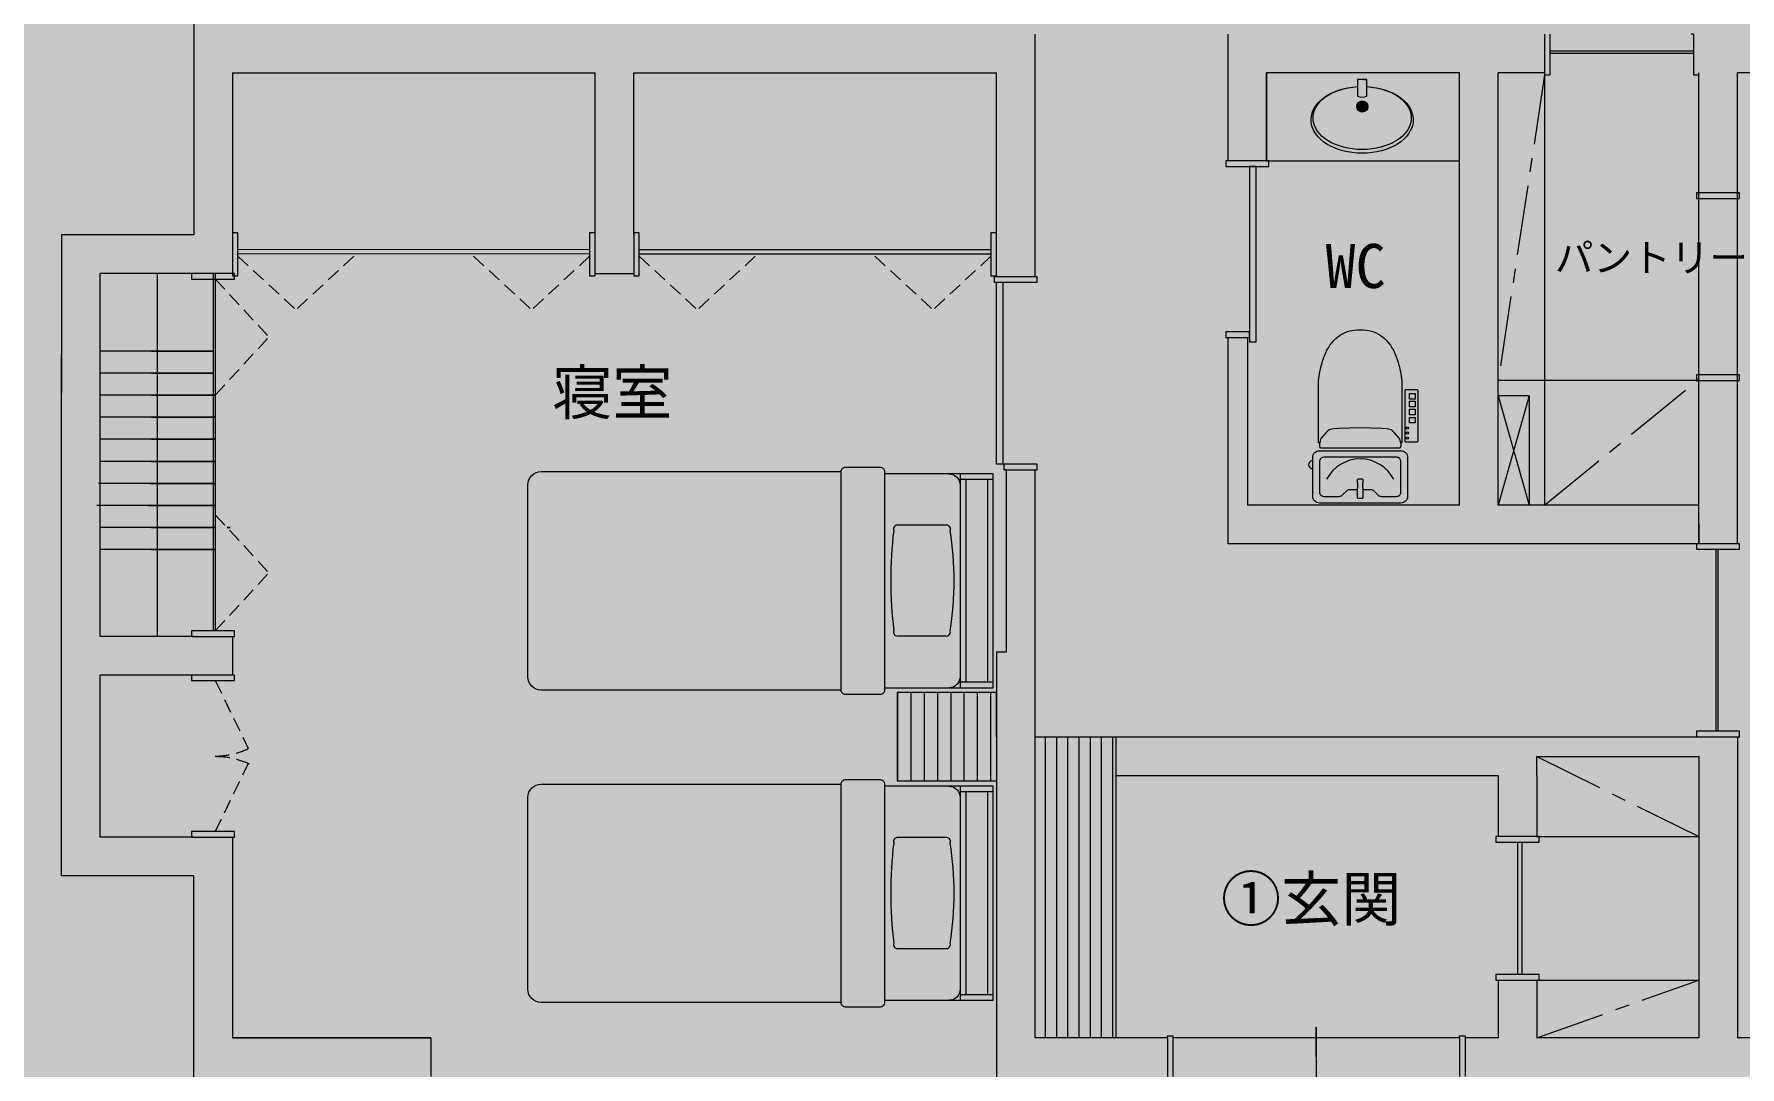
# Model space of a CAD drawing. Header units: millimetres. Extents: x -63086 to 144078, y -129912 to 13382.
# Drawn here: x 16292 to 24027, y -23728 to -19046 of the extents above; entities that cross this region are included whole.
import ezdxf

# ---------------------------------------------------------------- set-up
doc = ezdxf.new("R2010")
doc.units = ezdxf.units.MM
for name, pattern in [('CENTER', [50.8, 31.75, -6.35, 6.35, -6.35]), ('CENTERX2', [101.6, 63.5, -12.7, 12.7, -12.7]), ('HIDDEN', [9.525, 6.35, -3.175])]:
    doc.linetypes.add(name, pattern=pattern)
doc.layers.get('0').update_dxf_attribs({"lineweight": 0})
for name, color, linetype, lineweight in [('003壁', 7, 'Continuous', 9), ('004建具', 7, 'Continuous', 9), ('097家具', 7, 'Continuous', 0)]:
    doc.layers.add(name, color=color, linetype=linetype, lineweight=lineweight)
doc.layers.add('文字', color=7, linetype='Continuous')
doc.styles.add('小岩', font='MS Mincho.ttf', dxfattribs={"height": 150})

# ---------------------------------------------------------------- blocks, each defined once
blk = doc.blocks.new('*U33')
at = {"color": 0, "linetype": 'ByBlock', "lineweight": -2}
for points in [[(191.4, 215), (191.4, 220.3, 0.228779), (183.2, 229.4, 0.253275), (173.6, 234.8, 0.253275), (163.9, 229.4, 0.228779), (155.8, 220.3), (155.8, 215)], [(61.5, -11.9), (61.5, -47.2, -0.196533), (55.8, -61.2), (35.7, -81.6, 0.196533), (30, -95.6), (30, -165, 0.414214), (50, -185), (187.2, -185, 0.414214), (207.2, -165), (207.2, 165, 0.414214), (187.2, 185), (50, 185, 0.414214), (30, 165), (30, 95.6, 0.196533), (35.7, 81.6), (55.8, 61.2, -0.196533), (61.5, 47.2), (61.5, 11.9)], [(272.5, -183.6), (257.9, -183.6, -0.414214), (247.9, -173.6), (247.9, 173.6, -0.414214), (257.9, 183.6), (272.5, 183.6)], [(108.4, -152.2, 0.60107), (108.4, 152.2)]]:
    blk.add_lwpolyline(points, format="xyb", dxfattribs=at)
for points in [[(30, 215), (207.2, 215, -0.414214), (237.2, 185), (237.2, -185, -0.414214), (207.2, -215), (30, -215, -0.414214), (0, -185), (0, 185, -0.414214)], [(340.2, 0), (337.9, 97.3), (336.8, 120, 0.211916), (318.5, 156.2), (294.8, 175.6, 0.125119), (281.4, 181.9), (272.5, 183.6), (272.5, 189.5), (533, 189.5, -0.07041), (616.3, 177.7, -0.083469), (715.8, 137.3), (727.9, 127.6, -0.167569), (780.5, 45.1), (782.9, 28.8, -0.072319), (782.9, -28.8), (780.5, -45.1, -0.167569), (727.9, -127.6), (715.8, -137.3, -0.083469), (616.3, -177.7, -0.07041), (533, -189.5), (272.5, -189.5), (272.5, -183.6), (281.4, -181.9, 0.125119), (294.8, -175.6), (318.5, -156.2, 0.211916), (336.8, -120), (337.9, -97.3)], [(88.7, 11.2), (93.7, 12.4), (104.3, 12.4, -0.414214), (109.3, 7.4), (109.3, -7.4, -0.414214), (104.3, -12.4), (93.7, -12.4), (88.7, -11.2), (66.4, -11.2, -0.069336), (65.2, -11.9), (25.3, -11.9, -0.414214), (20.5, -7.1), (20.5, 7.1, -0.414214), (25.3, 11.9), (65.2, 11.9, -0.069336), (66.4, 11.2)]]:
    blk.add_lwpolyline(points, format="xyb", close=True, dxfattribs=at)
blk.add_lwpolyline([(509.3, -261.1), (281, -261.1, -0.414214), (276, -256.1), (276, -208.7, -0.414214), (281, -203.7), (509.3, -203.7, -0.414214), (514.3, -208.7), (514.3, -256.1, -0.414214)], format="xyb", close=True)
for points in [[(363.1, -224.4), (388.1, -224.4), (388.1, -249.8), (363.1, -249.8)], [(399.9, -224.4), (424.9, -224.4), (424.9, -249.8), (399.9, -249.8)], [(436.1, -224.4), (461.1, -224.4), (461.1, -249.8), (436.1, -249.8)], [(471.5, -224.4), (496.5, -224.4), (496.5, -249.8), (471.5, -249.8)]]:
    blk.add_lwpolyline(points, close=True, dxfattribs=at)
for centre in [(294, -214.2), (317, -214.2), (339.9, -214.2)]:
    blk.add_circle(centre, 5.07, dxfattribs=at)
blk = doc.blocks.new('洗面台（CAD素材.com）21')
at = {"color": 0, "linetype": 'ByBlock', "lineweight": -2}
blk.add_lwpolyline([(-25.7, -100), (-25.7, -188.9, 0.244755), (24.3, -188.9), (24.3, -100)], format="xyb", dxfattribs=at)
blk.add_circle((0, -245.5), 30, dxfattribs=at)
at = {"color": 0, "linetype": 'ByBlock', "lineweight": -2, "extrusion": (0, 0, -1)}
for centre, major_axis, ratio, start_param, end_param in [((-0.7, -317.2), (-275, 0), 0.654545, 1.661831, 7.762947), ((-0.7, -307.2), (265, 0), 0.641509, -1.476316, 4.617909)]:
    blk.add_ellipse(centre, major_axis=major_axis, ratio=ratio, start_param=start_param, end_param=end_param, dxfattribs=at)
blk = doc.blocks.new('ベッド（CAD素材.com）887ea087')
at = {"color": 0, "linetype": 'ByBlock', "lineweight": -2}
for points in [[(491.6, 485), (0, 485), (0, -485)], [(150, -485), (150, 485)], [(0, 460), (150, 460)], [(25, 460), (25, -460)], [(125, -460), (125, 460)], [(0, -460), (150, -460)], [(0, -485), (491.6, -485)]]:
    blk.add_lwpolyline(points, dxfattribs=at)
for points in [[(150, 435, -0.414214), (200, 485)], [(691.6, 495), (2050, 495, -0.414214), (2110, 435), (2110, -435, -0.414214), (2050, -495), (691.6, -495)], [(200, -485, -0.414214), (150, -435)]]:
    blk.add_lwpolyline(points, format="xyb", dxfattribs=at)
for points in [[(691.6, 493.9, 0.414214), (671.6, 513.9), (511.6, 513.9, 0.414214), (491.6, 493.9), (491.6, -493.9, 0.414214), (511.6, -513.9), (671.6, -513.9, 0.414214), (691.6, -493.9)], [(216.6, 249.9, 0.573776), (195.3, 226.7, 0.078373), (195.1, -228.3, 0.577872), (216.4, -252.5), (430.2, -252.5, 0.577872), (451.4, -228.3, 0.060591), (451.2, 226.7, 0.573776), (430, 249.9)]]:
    blk.add_lwpolyline(points, format="xyb", close=True, dxfattribs=at)

msp = doc.modelspace()

# ---------------------------------------------------------------- hatches: boundary and pattern name
at = {"ltscale": 10, "true_color": 0xfeeab9, "transparency": 33554480}
h = msp.add_hatch(color=254, dxfattribs=at)
h.dxf.hatch_style = 1
h.paths.add_polyline_path([(34635.0707, -10862.683), (11953.3987, -10862.683), (11953.3987, -26735.199), (34635.0707, -26735.199)])
at = {"layer": '003壁', "ltscale": 10, "true_color": 0xc7c8ca}
h = msp.add_hatch(color=9, dxfattribs=at)
h.dxf.hatch_style = 1
h.paths.add_polyline_path([(20831.4634, -19046.3749), (20511.4634, -19046.3749), (20326.4634, -19046.3749), (19011.4634, -19046.3749), (19011.4634, -18921.3749), (18826.4634, -18921.3749), (18814.2634, -18921.3749), (18814.2634, -19046.3749), (17191.4634, -19046.3749), (17191.4634, -15366.3749), (17016.4634, -15366.3749), (17016.4634, -19956.3749), (16416.4634, -19956.3749), (16416.4634, -20671.3749), (16416.4634, -22861.3749), (17016.4634, -22861.3749), (17016.4634, -25136.3749), (18066.4634, -25136.3749), (18066.4634, -24961.3749), (17191.4634, -24961.3749), (17191.4634, -23771.3749), (18091.4634, -23771.3749), (18091.4634, -23596.3749), (17191.4634, -23596.3749), (17191.4634, -22686.3749), (17006.4634, -22686.3749), (16591.4634, -22686.3749), (16591.4634, -21951.3749), (17016.4634, -21951.3749), (17191.4634, -21951.3749), (17191.4634, -21776.3749), (17006.4634, -21776.3749), (16591.4634, -21776.3749), (16591.4634, -20131.3749), (17016.4634, -20131.3749), (17191.4634, -20131.3749), (17191.4634, -19946.3749), (17191.4634, -19221.3749), (18836.4634, -19221.3749), (18836.4634, -19956.3749), (18836.4634, -20131.3749), (19011.4634, -20131.3749), (19011.4634, -19946.3749), (19011.4634, -19221.3749), (20656.4634, -19221.3749), (20656.4634, -19956.3749), (20656.4634, -20141.3749), (20656.4634, -20146.3749), (20831.4634, -20146.3749)])
h = msp.add_hatch(color=9, dxfattribs=at)
h.dxf.hatch_style = 1
h.paths.add_polyline_path([(23841.4634, -17453.8749), (21706.4634, -17453.8749), (21221.4634, -17453.8749), (21221.4634, -17628.8749), (21706.4634, -17628.8749), (21706.4634, -19046.3749), (21706.4634, -19621.3749), (21881.4634, -19621.3749), (21881.4634, -19221.3749), (22756.4634, -19221.3749), (22756.4634, -21181.3749), (21793.9634, -21181.3749), (21793.9634, -20421.3749), (21706.4634, -20421.3749), (21706.4634, -21356.3749), (21793.9634, -21356.3749), (23841.4634, -21356.3749), (23841.4634, -21268.8749), (23841.4634, -21181.3749), (22931.4634, -21181.3749), (22931.4634, -19221.3749), (23141.4634, -19221.3749), (23141.4634, -19046.3749), (21881.4634, -19046.3749), (21881.4634, -17628.8749), (23841.4634, -17628.8749)])
at = {"layer": '003壁', "ltscale": 10, "true_color": 0xd5d3c0, "transparency": 33554521}
h = msp.add_hatch(color=254, dxfattribs=at)
h.dxf.hatch_style = 1
h.paths.add_polyline_path([(20655.2475, -20043.8749), (17190.2475, -20043.8749), (17190.2475, -24961.3749), (20655.2475, -24961.3749)])
at = {"layer": '003壁', "ltscale": 10, "true_color": 0xc7c8ca}
h = msp.add_hatch(color=9, dxfattribs=at)
h.dxf.hatch_style = 1
h.paths.add_polyline_path([(24016.4634, -20615.7908), (24015.1412, -20615.7908), (23841.4634, -20615.7908), (23841.4634, -21356.3749), (24016.4634, -21356.3749)])
h = msp.add_hatch(color=9, dxfattribs=at)
h.dxf.hatch_style = 1
h.paths.add_polyline_path([(20831.4634, -21021.3749), (20701.4634, -21021.3749), (20701.4634, -21846.3749), (20656.4634, -21846.3749), (20656.4634, -23596.3749), (20656.4634, -24961.3749), (19766.4634, -24961.3749), (19766.4634, -25136.3749), (20831.4634, -25136.3749), (20831.4634, -23771.3749), (21431.4634, -23771.3749), (21431.4634, -23596.3749), (20831.4634, -23596.3749)])
h = msp.add_hatch(color=9, dxfattribs=at)
h.dxf.hatch_style = 1
h.paths.add_polyline_path([(24926.4634, -23596.3749), (24016.4634, -23596.3749), (24016.4634, -22231.3749), (24015.1412, -22231.3749), (23840.1412, -22231.3749), (23830.1412, -22231.3749), (22928.9798, -22231.3749), (22928.9798, -22406.3749), (22931.4634, -22406.3749), (22931.4634, -22683.8749), (23106.4634, -22683.8749), (23106.4634, -22406.3749), (23106.4634, -22321.3749), (23841.4634, -22321.3749), (23841.4634, -23596.3749), (23106.4634, -23596.3749), (23106.4634, -23333.8749), (22931.4634, -23333.8749), (22931.4634, -23596.3749), (22781.4634, -23596.3749), (22781.4634, -23771.3749), (24751.4634, -23771.3749), (24751.4634, -24138.8749), (24751.4634, -24226.3749), (24936.4634, -24226.3749), (24936.4634, -24051.3749), (24926.4634, -24051.3749)])
at = {"layer": '097家具', "ltscale": 10, "true_color": 0x868788, "transparency": 33554587}
h = msp.add_hatch(color=252, dxfattribs=at)
h.dxf.hatch_style = 1
h.paths.add_polyline_path([(22756.4634, -19221.3749), (21881.4634, -19221.3749), (21881.4634, -19621.3749), (21891.4634, -19621.3749), (22756.4634, -19621.3749)])
edge = h.paths.add_edge_path(flags=16)
edge.add_ellipse((22314.5285, -19434.9598), major_axis=(231.5045, 0), ratio=0.654545455, start_angle=95.21590857, end_angle=444.78409143, ccw=False)
edge.add_line((22293.4827, -19284.057), (22293.4827, -19252.5059))
edge.add_line((22293.4827, -19252.5059), (22335.5744, -19252.5059))
edge.add_line((22335.5744, -19252.5059), (22335.5744, -19284.057))
h.paths.add_polyline_path([(22289.8701, -19374.5974, -1), (22340.3802, -19374.5974, -1)], flags=0)
edge = h.paths.add_edge_path(flags=0)
edge.add_ellipse((22314.5285, -19426.5415), major_axis=(-223.0862, 0), ratio=0.641509434, start_angle=-84.58668773, end_angle=264.58668773)
edge.add_line((22335.5744, -19284.0678), (22335.5744, -19326.9055))
edge.add_arc((22314.5285, -19286.4873), 45.5693, 242.49388349, 297.50611651, ccw=False)
edge.add_line((22293.4827, -19326.9055), (22293.4827, -19284.0678))
edge = h.paths.add_edge_path(flags=0)
edge.add_ellipse((22314.5285, -19434.9598), major_axis=(231.5045, 0), ratio=0.654545455, start_angle=95.21590857, end_angle=444.78409143)
edge.add_line((22335.5744, -19284.057), (22335.5744, -19284.0678))
edge.add_ellipse((22314.5285, -19426.5415), major_axis=(-223.0862, 0), ratio=0.641509434, start_angle=-84.58668773, end_angle=264.58668773, ccw=False)
h.paths.add_polyline_path([(22335.5744, -19252.5059), (22293.4827, -19252.5059), (22293.4827, -19326.9055, 0.244755017), (22335.5744, -19326.9055)], flags=0)
h = msp.add_hatch(color=252, dxfattribs=at)
h.dxf.hatch_style = 1
edge = h.paths.add_edge_path(flags=17)
edge.add_ellipse((22314.5285, -19426.5415), major_axis=(-223.0862, 0), ratio=0.641509434, start_angle=-84.58668773, end_angle=264.58668773)
edge.add_line((22335.5744, -19284.0678), (22335.5744, -19326.9055))
edge.add_arc((22314.5285, -19286.4873), 45.5693, 242.49388349, 297.50611651, ccw=False)
edge.add_line((22293.4827, -19326.9055), (22293.4827, -19284.0678))
h.paths.add_polyline_path([(22289.8701, -19374.5974, -1), (22340.3802, -19374.5974, -1)], flags=16)
edge = h.paths.add_edge_path()
edge.add_ellipse((22314.5285, -19434.9598), major_axis=(231.5045, 0), ratio=0.654545455, start_angle=95.21590857, end_angle=444.78409143)
edge.add_line((22335.5744, -19284.057), (22335.5744, -19284.0678))
edge.add_ellipse((22314.5285, -19426.5415), major_axis=(-223.0862, 0), ratio=0.641509434, start_angle=-84.58668773, end_angle=264.58668773, ccw=False)
h.paths.add_polyline_path([(22335.5744, -19252.5059), (22293.4827, -19252.5059), (22293.4827, -19326.9055, 0.244755017), (22335.5744, -19326.9055)])
h.paths.add_polyline_path([(22289.8701, -19374.5974, 1), (22340.3802, -19374.5974, 1)], flags=0)
h = msp.add_hatch(color=252, dxfattribs=at)
h.dxf.hatch_style = 1
h.paths.add_polyline_path([(22289.8701, -19374.5974, 1), (22340.3802, -19374.5974, 1)])
h = msp.add_hatch(color=252, dxfattribs=at)
h.dxf.hatch_style = 1
h.paths.add_polyline_path([(22461.7791, -20853.2897, 0.211916042), (22425.5634, -20835.023), (22402.9104, -20833.9009), (22305.5904, -20831.594), (22208.2704, -20833.9009), (22185.6174, -20835.023, 0.211916042), (22149.4017, -20853.2897), (22129.9714, -20877.0252, 0.125118728), (22123.7143, -20890.4185), (22122.0253, -20899.2912), (22122.0253, -20913.844, 0.414213562), (22132.0253, -20923.844), (22479.1555, -20923.844, 0.414213562), (22489.1555, -20913.844), (22489.1555, -20899.2912), (22487.4665, -20890.4185, 0.125118728), (22481.2094, -20877.0252)])
h.paths.add_polyline_path([(22495.0903, -20638.7581, 0.070410132), (22483.3092, -20555.5122, 0.083469128), (22442.8646, -20456.022), (22433.1885, -20443.8318, 0.167569124), (22350.7396, -20391.2378), (22334.3674, -20388.8573, 0.072318709), (22276.8134, -20388.8573), (22260.4412, -20391.2378, 0.167569124), (22177.9923, -20443.8318), (22168.3163, -20456.022, 0.083469128), (22127.8717, -20555.5122, 0.070410132), (22116.0905, -20638.7581), (22116.0905, -20899.2912), (22122.0253, -20899.2912), (22123.7143, -20890.4185, -0.125118728), (22129.9714, -20877.0252), (22149.4017, -20853.2897, -0.211916042), (22185.6174, -20835.023), (22208.2704, -20833.9009), (22305.5904, -20831.594), (22402.9104, -20833.9009), (22425.5634, -20835.023, -0.211916042), (22461.7791, -20853.2897), (22481.2094, -20877.0252, -0.125118728), (22487.4665, -20890.4185), (22489.1555, -20899.2912), (22495.0903, -20899.2912)])
h.paths.add_polyline_path([(22566.7398, -20662.5202, 0.414213562), (22561.7398, -20657.5202), (22514.2666, -20657.5202, 0.414213562), (22509.2666, -20662.5202), (22509.2666, -20890.7349, 0.414213562), (22514.2666, -20895.7349), (22561.7398, -20895.7349, 0.414213562), (22566.7398, -20890.7349)])
h.paths.add_polyline_path([(22555.4096, -20783.7259), (22555.4096, -20808.7259), (22529.9874, -20808.7259), (22529.9874, -20783.7259)], flags=16)
h.paths.add_polyline_path([(22529.9874, -20771.8805), (22529.9874, -20746.8805), (22555.4096, -20746.8805), (22555.4096, -20771.8805)], flags=16)
h.paths.add_polyline_path([(22529.9874, -20735.6931), (22529.9874, -20710.6931), (22555.4096, -20710.6931), (22555.4096, -20735.6931)], flags=16)
h.paths.add_polyline_path([(22524.8735, -20831.8752, -1), (22514.7253, -20831.8752, -1)], flags=16)
h.paths.add_polyline_path([(22524.8735, -20854.819, -1), (22514.7253, -20854.819, -1)], flags=16)
h.paths.add_polyline_path([(22529.9874, -20700.3018), (22529.9874, -20675.3018), (22555.4096, -20675.3018), (22555.4096, -20700.3018)], flags=16)
h.paths.add_polyline_path([(22524.8735, -20877.7627, -1), (22514.7253, -20877.7627, -1)], flags=16)
h.paths.add_polyline_path([(22555.4096, -20675.3018), (22529.9874, -20675.3018), (22529.9874, -20700.3018), (22555.4096, -20700.3018)], flags=0)
h.paths.add_polyline_path([(22555.4096, -20710.6931), (22529.9874, -20710.6931), (22529.9874, -20735.6931), (22555.4096, -20735.6931)], flags=0)
h.paths.add_polyline_path([(22490.5904, -20934.5435), (22120.5904, -20934.5435, 0.414213562), (22090.5904, -20964.5435), (22090.5904, -21141.7762, 0.414213562), (22120.5904, -21171.7762), (22490.5904, -21171.7762, 0.414213562), (22520.5904, -21141.7762), (22520.5904, -20964.5435, 0.414213562)])
h.paths.add_polyline_path([(22490.5904, -20984.5435), (22490.5904, -21121.7762, -0.414213562), (22470.5904, -21141.7762), (22401.1916, -21141.7762, -0.19653343), (22387.1796, -21136.0472), (22366.7557, -21115.994, 0.19653343), (22352.7436, -21110.2651), (22317.5352, -21110.2651), (22317.5352, -21146.4751, -0.414213562), (22312.7299, -21151.2803), (22298.4509, -21151.2803, -0.414213562), (22293.6457, -21146.4751), (22293.6457, -21110.2651), (22258.4372, -21110.2651, 0.19653343), (22244.4251, -21115.994), (22224.0012, -21136.0472, -0.19653343), (22209.9892, -21141.7762), (22140.5904, -21141.7762, -0.414213562), (22120.5904, -21121.7762), (22120.5904, -20984.5435, -0.414213562), (22140.5904, -20964.5435), (22470.5904, -20964.5435, -0.414213562)], flags=16)
h.paths.add_polyline_path([(22490.5904, -20984.5435, 0.414213562), (22470.5904, -20964.5435), (22140.5904, -20964.5435, 0.414213562), (22120.5904, -20984.5435), (22120.5904, -21121.7762, 0.414213562), (22140.5904, -21141.7762), (22209.9892, -21141.7762, 0.19653343), (22224.0012, -21136.0472), (22244.4251, -21115.994, -0.19653343), (22258.4372, -21110.2651), (22293.6457, -21110.2651), (22293.6457, -21106.5732, -0.069335621), (22294.4044, -21105.4204), (22294.4044, -21083.1141), (22293.1615, -21078.1141), (22293.1615, -21067.4975, -0.414213562), (22298.1615, -21062.4975), (22313.0193, -21062.4975, -0.414213562), (22318.0193, -21067.4975), (22318.0193, -21078.1141), (22316.7764, -21083.1141), (22316.7764, -21105.4204, -0.069335621), (22317.5352, -21106.5732), (22317.5352, -21110.2651), (22352.7436, -21110.2651, -0.19653343), (22366.7557, -21115.994), (22387.1796, -21136.0472, 0.19653343), (22401.1916, -21141.7762), (22470.5904, -21141.7762, 0.414213562), (22490.5904, -21121.7762)], flags=0)
h.paths.add_polyline_path([(22316.7764, -21083.1141), (22318.0193, -21078.1141), (22318.0193, -21067.4975, 0.414213562), (22313.0193, -21062.4975), (22298.1615, -21062.4975, 0.414213562), (22293.1615, -21067.4975), (22293.1615, -21078.1141), (22294.4044, -21083.1141), (22294.4044, -21105.4204, 0.069335621), (22293.6457, -21106.5732), (22293.6457, -21146.4751, 0.414213562), (22298.4509, -21151.2803), (22312.7299, -21151.2803, 0.414213562), (22317.5352, -21146.4751), (22317.5352, -21106.5732, 0.069335621), (22316.7764, -21105.4204)], flags=0)
h.paths.add_polyline_path([(22090.5904, -20980.4227), (22085.3225, -20980.4227, 0.228778987), (22076.1794, -20988.5575, 0.253274729), (22070.7606, -20998.1927, 0.253274729), (22076.1794, -21007.8279, 0.228778987), (22085.3225, -21015.9626), (22090.5904, -21015.9626)])
h = msp.add_hatch(color=252, dxfattribs=at)
h.dxf.hatch_style = 1
h.paths.add_polyline_path([(22470.5904, -20964.5435), (22140.5904, -20964.5435, 0.414213562), (22120.5904, -20984.5435), (22120.5904, -21121.7762, 0.414213562), (22140.5904, -21141.7762), (22209.9892, -21141.7762, 0.19653343), (22224.0012, -21136.0472), (22244.4251, -21115.994, -0.19653343), (22258.4372, -21110.2651), (22293.6457, -21110.2651), (22293.6457, -21106.5732, -0.069335621), (22294.4044, -21105.4204), (22294.4044, -21083.1141), (22293.1615, -21078.1141), (22293.1615, -21067.4975, -0.414213562), (22298.1615, -21062.4975), (22313.0193, -21062.4975, -0.414213562), (22318.0193, -21067.4975), (22318.0193, -21078.1141), (22316.7764, -21083.1141), (22316.7764, -21105.4204, -0.069335621), (22317.5352, -21106.5732), (22317.5352, -21110.2651), (22352.7436, -21110.2651, -0.19653343), (22366.7557, -21115.994), (22387.1796, -21136.0472, 0.19653343), (22401.1916, -21141.7762), (22470.5904, -21141.7762, 0.414213562), (22490.5904, -21121.7762), (22490.5904, -20984.5435, 0.414213562)])
h.paths.add_polyline_path([(22316.7764, -21083.1141), (22318.0193, -21078.1141), (22318.0193, -21067.4975, 0.414213562), (22313.0193, -21062.4975), (22298.1615, -21062.4975, 0.414213562), (22293.1615, -21067.4975), (22293.1615, -21078.1141), (22294.4044, -21083.1141), (22294.4044, -21105.4204, 0.069335621), (22293.6457, -21106.5732), (22293.6457, -21146.4751, 0.414213562), (22298.4509, -21151.2803), (22312.7299, -21151.2803, 0.414213562), (22317.5352, -21146.4751), (22317.5352, -21106.5732, 0.069335621), (22316.7764, -21105.4204)])
h.paths.add_polyline_path([(22555.4096, -20675.3018), (22529.9874, -20675.3018), (22529.9874, -20700.3018), (22555.4096, -20700.3018)])
h.paths.add_polyline_path([(22555.4096, -20710.6931), (22529.9874, -20710.6931), (22529.9874, -20735.6931), (22555.4096, -20735.6931)])
h.paths.add_polyline_path([(22555.4096, -20746.8805), (22529.9874, -20746.8805), (22529.9874, -20771.8805), (22555.4096, -20771.8805)])
h.paths.add_polyline_path([(22555.4096, -20783.7259), (22529.9874, -20783.7259), (22529.9874, -20808.7259), (22555.4096, -20808.7259)])
h.paths.add_polyline_path([(22514.7253, -20877.7627, 1), (22524.8735, -20877.7627, 1)])
h.paths.add_polyline_path([(22524.8735, -20854.819, 1), (22514.7253, -20854.819, 1)])
h.paths.add_polyline_path([(22514.7253, -20831.8752, 1), (22524.8735, -20831.8752, 1)])
h = msp.add_hatch(color=252, dxfattribs=at)
h.dxf.hatch_style = 1
h.paths.add_polyline_path([(19950.1154, -21029.5732), (18591.7138, -21029.5732, 0.414213562), (18531.7138, -21089.5732), (18531.7138, -21959.5732, 0.414213562), (18591.7138, -22019.5732), (19950.1154, -22019.5732)])
h.paths.add_polyline_path([(19950.1154, -22445.9407), (18591.7138, -22445.9407, 0.414213562), (18531.7138, -22505.9407), (18531.7138, -23375.9407, 0.414213562), (18591.7138, -23435.9407), (19950.1154, -23435.9407)])
h.paths.add_polyline_path([(20150.1154, -21030.7086, 0.414213562), (20130.1154, -21010.7086), (19970.1154, -21010.7086, 0.414213562), (19950.1154, -21030.7086), (19950.1154, -22018.4377, 0.414213562), (19970.1154, -22038.4377), (20130.1154, -22038.4377, 0.414213562), (20150.1154, -22018.4377)])
h.paths.add_polyline_path([(20446.5886, -21296.2255, 0.577872265), (20425.3308, -21272.0542), (20211.5571, -21272.0542, 0.577872265), (20190.2994, -21296.2255, 0.060591136), (20190.4825, -21751.2474, 0.573775559), (20211.7403, -21774.4518), (20425.1476, -21774.4518, 0.573775559), (20446.4054, -21751.2474, 0.078372946)], flags=0)
h.paths.add_polyline_path([(20491.7138, -21089.5732, 0.414213562), (20441.7138, -21039.5732), (20150.1154, -21039.5732), (20150.1154, -22009.5732), (20441.7138, -22009.5732, 0.414213562), (20491.7138, -21959.5732)])
h.paths.add_polyline_path([(20425.3308, -21272.0542, -0.577872265), (20446.5886, -21296.2255, -0.078372946), (20446.4054, -21751.2474, -0.573775559), (20425.1476, -21774.4518), (20211.7403, -21774.4518, -0.573775559), (20190.4825, -21751.2474, -0.060591136), (20190.2994, -21296.2255, -0.577872265), (20211.5571, -21272.0542)], flags=16)
h.paths.add_polyline_path([(20616.7138, -21064.5732), (20516.7138, -21064.5732), (20516.7138, -21984.5732), (20616.7138, -21984.5732)])
h.paths.add_polyline_path([(20641.7138, -21039.5732), (20491.7138, -21039.5732), (20491.7138, -21064.5732), (20641.7138, -21064.5732)])
h.paths.add_polyline_path([(20491.7138, -21039.5732), (20441.7138, -21039.5732, -0.414213562), (20491.7138, -21089.5732)], flags=17)
h.paths.add_polyline_path([(20516.7138, -21064.5732), (20491.7138, -21064.5732), (20491.7138, -21984.5732), (20516.7138, -21984.5732)])
h.paths.add_polyline_path([(20641.7138, -21064.5732), (20616.7138, -21064.5732), (20616.7138, -21984.5732), (20641.7138, -21984.5732)])
h.paths.add_polyline_path([(20150.1154, -22447.0761, 0.414213562), (20130.1154, -22427.0761), (19970.1154, -22427.0761, 0.414213562), (19950.1154, -22447.0761), (19950.1154, -23434.8052, 0.414213562), (19970.1154, -23454.8052), (20130.1154, -23454.8052, 0.414213562), (20150.1154, -23434.8052)])
h.paths.add_polyline_path([(20491.7138, -22505.9407, 0.414213562), (20441.7138, -22455.9407), (20150.1154, -22455.9407), (20150.1154, -23425.9407), (20441.7138, -23425.9407, 0.414213562), (20491.7138, -23375.9407)])
h.paths.add_polyline_path([(20425.3308, -22688.4217, -0.577872265), (20446.5886, -22712.5931, -0.078372946), (20446.4054, -23167.615, -0.573775559), (20425.1476, -23190.8194), (20211.7403, -23190.8194, -0.573775559), (20190.4825, -23167.615, -0.060591136), (20190.2994, -22712.5931, -0.577872265), (20211.5571, -22688.4217)], flags=0)
h.paths.add_polyline_path([(20446.5886, -22712.5931, 0.577872265), (20425.3308, -22688.4217), (20211.5571, -22688.4217, 0.577872265), (20190.2994, -22712.5931, 0.060591136), (20190.4825, -23167.615, 0.573775559), (20211.7403, -23190.8194), (20425.1476, -23190.8194, 0.573775559), (20446.4054, -23167.615, 0.078372946)], flags=16)
h.paths.add_polyline_path([(20616.7138, -22480.9407), (20516.7138, -22480.9407), (20516.7138, -23400.9407), (20616.7138, -23400.9407)])
h.paths.add_polyline_path([(20491.7138, -22455.9407), (20441.7138, -22455.9407, -0.414213562), (20491.7138, -22505.9407)], flags=17)
h.paths.add_polyline_path([(20641.7138, -22455.9407), (20491.7138, -22455.9407), (20491.7138, -22480.9407), (20641.7138, -22480.9407)])
h.paths.add_polyline_path([(20641.7138, -22480.9407), (20616.7138, -22480.9407), (20616.7138, -23400.9407), (20641.7138, -23400.9407)])
h.paths.add_polyline_path([(20516.7138, -22480.9407), (20491.7138, -22480.9407), (20491.7138, -23400.9407), (20516.7138, -23400.9407)])
h.paths.add_polyline_path([(20641.7138, -23400.9407), (20491.7138, -23400.9407), (20491.7138, -23425.9407), (20641.7138, -23425.9407)])
h.paths.add_polyline_path([(20491.7138, -23375.9407, -0.414213562), (20441.7138, -23425.9407), (20491.7138, -23425.9407)], flags=17)
h = msp.add_hatch(color=252, dxfattribs=at)
h.dxf.hatch_style = 1
h.paths.add_polyline_path([(20446.5886, -21296.2255, 0.577872265), (20425.3308, -21272.0542), (20211.5571, -21272.0542, 0.577872265), (20190.2994, -21296.2255, 0.060591136), (20190.4825, -21751.2474, 0.573775559), (20211.7403, -21774.4518), (20425.1476, -21774.4518, 0.573775559), (20446.4054, -21751.2474, 0.078372946)])
h.paths.add_polyline_path([(20446.5886, -22712.5931, 0.577872265), (20425.3308, -22688.4217), (20211.5571, -22688.4217, 0.577872265), (20190.2994, -22712.5931, 0.060591136), (20190.4825, -23167.615, 0.573775559), (20211.7403, -23190.8194), (20425.1476, -23190.8194, 0.573775559), (20446.4054, -23167.615, 0.078372946)])
at = {"layer": '097家具', "ltscale": 10}
h = msp.add_hatch(dxfattribs=at)
h.set_pattern_fill('ANSI31', color=256, scale=19, angle=45)
h.set_pattern_definition([(90, (0, -22423.294), (-60.325, 0), [])])
h.paths.add_polyline_path([(20656.4634, -22031.3749), (20206.4634, -22031.3749), (20206.4634, -22431.3749), (20656.4634, -22431.3749)])
h = msp.add_hatch(dxfattribs=at)
h.set_pattern_fill('ANSI31', color=256, scale=16, angle=45)
h.paths.add_polyline_path([(21198.9634, -22231.3749), (20831.4634, -22231.3749), (20831.4634, -23596.3749), (21198.9634, -23596.3749)])

# ---------------------------------------------------------------- linework, layer by layer
at = {"layer": '003壁'}
for p, q in [((17016.4634, -15366.3749), (17016.4634, -19956.3749)), ((20831.4634, -20146.3749), (20831.4634, -19046.3749)), ((21706.4634, -19621.3749), (21706.4634, -19046.3749)), ((23816.4634, -19046.3749), (23806.4634, -19046.3749)), ((17191.4634, -19221.3749), (17191.4634, -19956.3749)), ((17191.4634, -19221.3749), (18836.4634, -19221.3749)), ((18836.4634, -19956.3749), (18836.4634, -19221.3749)), ((19011.4634, -19221.3749), (20656.4634, -19221.3749)), ((19011.4634, -19956.3749), (19011.4634, -19221.3749)), ((20656.4634, -19956.3749), (20656.4634, -19221.3749)), ((22756.4634, -19221.3749), (21881.4634, -19221.3749)), ((21881.4634, -19621.3749), (21881.4634, -19221.3749)), ((22756.4634, -21181.3749), (22756.4634, -19221.3749)), ((23036.4634, -19221.3749), (22931.4634, -19221.3749)), ((22931.4634, -21181.3749), (22931.4634, -19221.3749)), ((23841.4634, -21356.3749), (23841.4634, -19221.3749)), ((24016.4634, -21356.3749), (24016.4634, -19221.3749)), ((27481.4634, -19221.3749), (24016.4634, -19221.3749)), ((17016.4634, -19956.3749), (16416.4634, -19956.3749)), ((16416.4634, -19956.3749), (16416.4634, -20671.3749)), ((18811.4634, -20023.8749), (17216.4634, -20022.9466)), ((19036.4634, -20022.9321), (20631.4634, -20022.9321)), ((18811.4634, -20043.8749), (17216.4634, -20042.9466)), ((19036.4634, -20042.9321), (20631.4634, -20042.9321)), ((16591.4634, -21776.3749), (16591.4634, -20131.3749)), ((17016.4634, -20131.3749), (16591.4634, -20131.3749)), ((17103.9634, -20131.3749), (17103.9634, -21751.3749)), ((17113.9634, -20131.3749), (17113.9634, -21751.3749)), ((18836.4634, -20131.3749), (19011.4634, -20131.3749)), ((20656.4634, -20146.3749), (20656.4634, -20131.3749)), ((20656.4634, -20996.3749), (20656.4634, -20171.3749)), ((20686.4634, -20996.3749), (20686.4634, -20171.3749)), ((16416.4634, -22861.3749), (16416.4634, -20496.3749)), ((21706.4634, -21356.3749), (21706.4634, -20421.3749)), ((20831.4634, -23596.3749), (20831.4634, -21021.3749)), ((22756.4634, -21181.3749), (21793.9634, -21181.3749)), ((23841.4634, -21181.3749), (22931.4634, -21181.3749)), ((23841.4634, -21356.3749), (23841.4634, -21268.8749)), ((23841.4634, -21268.8749), (23841.4634, -21356.3749)), ((21793.9634, -21356.3749), (21706.4634, -21356.3749)), ((23841.4634, -21356.3749), (21793.9634, -21356.3749)), ((17016.4634, -21776.3749), (16591.4634, -21776.3749)), ((17191.4634, -21776.3749), (17191.4634, -21951.3749)), ((20656.4634, -21846.3749), (20656.4634, -23596.3749)), ((16591.4634, -22686.3749), (16591.4634, -21951.3749)), ((17016.4634, -21951.3749), (16591.4634, -21951.3749)), ((20831.4634, -22231.3749), (23841.4634, -22231.3749)), ((21198.9634, -23596.3749), (21198.9634, -22231.3749)), ((24016.4634, -22231.3749), (24016.4634, -23596.3749)), ((23106.4634, -22321.3749), (23841.4634, -22321.3749)), ((23106.4634, -22406.3749), (23106.4634, -22321.3749)), ((23841.4634, -22321.3749), (23841.4634, -23596.3749)), ((21198.9634, -22406.3749), (22931.4634, -22406.3749)), ((22931.4634, -22406.3749), (22931.4634, -22683.8749)), ((23106.4634, -22406.3749), (23106.4634, -22683.8749)), ((17016.4634, -22686.3749), (16591.4634, -22686.3749)), ((17016.4634, -22861.3749), (16416.4634, -22861.3749)), ((22931.4634, -23333.8749), (22931.4634, -23596.3749)), ((23106.4634, -23333.8749), (23106.4634, -23596.3749)), ((20656.4634, -23596.3749), (20656.4634, -24961.3749)), ((21431.4634, -23596.3749), (20831.4634, -23596.3749)), ((22756.4634, -23596.3749), (21456.4634, -23596.3749)), ((22931.4634, -23596.3749), (22781.4634, -23596.3749)), ((23841.4634, -23596.3749), (23106.4634, -23596.3749)), ((24926.4634, -23596.3749), (24016.4634, -23596.3749))]:
    msp.add_line(p, q, dxfattribs=at)
at = {"layer": '003壁', "ltscale": 10}
for p, q in [((17191.4634, -22686.3749), (17191.4634, -23596.3749)), ((23018.9634, -22708.8749), (23018.9634, -23308.8749)), ((23038.9634, -22708.8749), (23038.9634, -23308.8749)), ((23106.4634, -22683.8749), (23841.4634, -22683.8749)), ((17016.4634, -25136.3749), (17016.4634, -22861.3749)), ((23111.4634, -23333.8749), (23841.4634, -23333.8749)), ((17191.4634, -23596.3749), (18091.4634, -23596.3749)), ((18091.4634, -23596.3749), (17191.4634, -23596.3749)), ((18091.4634, -23596.3749), (18091.4634, -23771.3749))]:
    msp.add_line(p, q, dxfattribs=at)
at = {"layer": '004建具', "linetype": 'CENTERX2', "ltscale": 5}
for p, q in [((23141.4634, -19046.3749), (23141.4634, -19221.3749)), ((23166.4634, -19231.3749), (23166.4634, -19046.3749)), ((23816.4634, -19046.3749), (23816.4634, -19221.3749)), ((23141.4634, -19221.3749), (23141.4634, -19231.3749)), ((23141.4634, -19231.3749), (23166.4634, -19231.3749)), ((23816.4634, -19221.3749), (23816.4634, -19231.3749)), ((23816.4634, -19231.3749), (23841.4634, -19231.3749)), ((21696.4634, -19621.3749), (21696.4634, -19646.3749)), ((21696.4634, -19646.3749), (21706.4634, -19646.3749)), ((21891.4634, -19621.3749), (21706.4634, -19621.3749)), ((21706.4634, -19646.3749), (21881.4634, -19646.3749)), ((21881.4634, -19646.3749), (21891.4634, -19646.3749)), ((21891.4634, -19646.3749), (21891.4634, -19621.3749)), ((23840.1412, -19765.7908), (23830.1412, -19765.7908)), ((23830.1412, -19765.7908), (23830.1412, -19790.7908)), ((23830.1412, -19790.7908), (23840.1412, -19790.7908)), ((24025.1412, -19765.7908), (23840.1412, -19765.7908)), ((23840.1412, -19790.7908), (24015.1412, -19790.7908)), ((24015.1412, -19790.7908), (24025.1412, -19790.7908)), ((24025.1412, -19790.7908), (24025.1412, -19765.7908)), ((17216.4634, -19946.3749), (17191.4634, -19946.3749)), ((17191.4634, -19946.3749), (17191.4634, -20131.3749)), ((17216.4634, -19956.3749), (17216.4634, -19946.3749)), ((18836.4634, -19946.3749), (18811.4634, -19946.3749)), ((18811.4634, -19946.3749), (18811.4634, -20131.3749)), ((18836.4634, -19956.3749), (18836.4634, -19946.3749)), ((19036.4634, -19946.3749), (19011.4634, -19946.3749)), ((19011.4634, -19946.3749), (19011.4634, -20131.3749)), ((19036.4634, -19956.3749), (19036.4634, -19946.3749)), ((20656.4634, -19946.3749), (20631.4634, -19946.3749)), ((20631.4634, -19946.3749), (20631.4634, -20131.3749)), ((20656.4634, -19956.3749), (20656.4634, -19946.3749)), ((17216.4634, -20131.3749), (17216.4634, -19956.3749)), ((18836.4634, -20131.3749), (18836.4634, -19956.3749)), ((19036.4634, -20131.3749), (19036.4634, -19956.3749)), ((20656.4634, -20131.3749), (20656.4634, -19956.3749)), ((17006.4634, -20131.3749), (17006.4634, -20156.3749)), ((17006.4634, -20156.3749), (17016.4634, -20156.3749)), ((17201.4634, -20131.3749), (17016.4634, -20131.3749)), ((17016.4634, -20156.3749), (17191.4634, -20156.3749)), ((17191.4634, -20141.3749), (17216.4634, -20141.3749)), ((17191.4634, -20156.3749), (17201.4634, -20156.3749)), ((17201.4634, -20156.3749), (17201.4634, -20131.3749)), ((17216.4634, -20141.3749), (17216.4634, -20131.3749)), ((18811.4634, -20141.3749), (18836.4634, -20141.3749)), ((18836.4634, -20141.3749), (18836.4634, -20131.3749)), ((19011.4634, -20141.3749), (19036.4634, -20141.3749)), ((19036.4634, -20141.3749), (19036.4634, -20131.3749)), ((20631.4634, -20141.3749), (20656.4634, -20141.3749)), ((20646.4634, -20146.3749), (20646.4634, -20171.3749)), ((20646.4634, -20171.3749), (20656.4634, -20171.3749)), ((20656.4634, -20141.3749), (20656.4634, -20131.3749)), ((20841.4634, -20146.3749), (20656.4634, -20146.3749)), ((20656.4634, -20171.3749), (20831.4634, -20171.3749)), ((20831.4634, -20171.3749), (20841.4634, -20171.3749)), ((20841.4634, -20171.3749), (20841.4634, -20146.3749)), ((21696.4634, -20396.3749), (21696.4634, -20421.3749)), ((21803.9634, -20396.3749), (21706.4634, -20396.3749)), ((21696.4634, -20421.3749), (21706.4634, -20421.3749)), ((21706.4634, -20421.3749), (21803.9634, -20421.3749)), ((23840.1412, -20590.7908), (23830.1412, -20590.7908)), ((23830.1412, -20590.7908), (23830.1412, -20615.7908)), ((23830.1412, -20615.7908), (23840.1412, -20615.7908)), ((24025.1412, -20590.7908), (23840.1412, -20590.7908)), ((23840.1412, -20615.7908), (24015.1412, -20615.7908)), ((24015.1412, -20615.7908), (24025.1412, -20615.7908)), ((24025.1412, -20615.7908), (24025.1412, -20590.7908)), ((20686.4634, -20996.3749), (20656.4634, -20996.3749)), ((20841.4634, -20996.3749), (20691.4634, -20996.3749)), ((20691.4634, -21021.3749), (20831.4634, -21021.3749)), ((20831.4634, -21021.3749), (20841.4634, -21021.3749)), ((20841.4634, -21021.3749), (20841.4634, -20996.3749)), ((23840.1412, -21356.3749), (23830.1412, -21356.3749)), ((23830.1412, -21356.3749), (23830.1412, -21381.3749)), ((23830.1412, -21381.3749), (23840.1412, -21381.3749)), ((24025.1412, -21356.3749), (23840.1412, -21356.3749)), ((23840.1412, -21381.3749), (24015.1412, -21381.3749)), ((24015.1412, -21381.3749), (24025.1412, -21381.3749)), ((24025.1412, -21381.3749), (24025.1412, -21356.3749)), ((17006.4634, -21751.3749), (17006.4634, -21776.3749)), ((17006.4634, -21776.3749), (17016.4634, -21776.3749)), ((17201.4634, -21751.3749), (17016.4634, -21751.3749)), ((17016.4634, -21776.3749), (17191.4634, -21776.3749)), ((17191.4634, -21776.3749), (17201.4634, -21776.3749)), ((17201.4634, -21776.3749), (17201.4634, -21751.3749)), ((17006.4634, -21951.3749), (17006.4634, -21976.3749)), ((17201.4634, -21951.3749), (17016.4634, -21951.3749)), ((17201.4634, -21976.3749), (17201.4634, -21951.3749)), ((17006.4634, -21976.3749), (17016.4634, -21976.3749)), ((17016.4634, -21976.3749), (17191.4634, -21976.3749)), ((17191.4634, -21976.3749), (17201.4634, -21976.3749)), ((23840.1412, -22206.3749), (23830.1412, -22206.3749)), ((23830.1412, -22206.3749), (23830.1412, -22231.3749)), ((23830.1412, -22231.3749), (23840.1412, -22231.3749)), ((24025.1412, -22206.3749), (23840.1412, -22206.3749)), ((23840.1412, -22231.3749), (24015.1412, -22231.3749)), ((24015.1412, -22231.3749), (24025.1412, -22231.3749)), ((24025.1412, -22231.3749), (24025.1412, -22206.3749)), ((17006.4634, -22661.3749), (17006.4634, -22686.3749)), ((17201.4634, -22661.3749), (17016.4634, -22661.3749)), ((17201.4634, -22686.3749), (17201.4634, -22661.3749)), ((17006.4634, -22686.3749), (17016.4634, -22686.3749)), ((17016.4634, -22686.3749), (17191.4634, -22686.3749)), ((17191.4634, -22686.3749), (17201.4634, -22686.3749)), ((22921.4634, -22683.8749), (22921.4634, -22708.8749)), ((22921.4634, -22708.8749), (22931.4634, -22708.8749)), ((23116.4634, -22683.8749), (22931.4634, -22683.8749)), ((22931.4634, -22708.8749), (23106.4634, -22708.8749)), ((23106.4634, -22708.8749), (23116.4634, -22708.8749)), ((23116.4634, -22708.8749), (23116.4634, -22683.8749)), ((22921.4634, -23308.8749), (22921.4634, -23333.8749)), ((22921.4634, -23333.8749), (22931.4634, -23333.8749)), ((23116.4634, -23308.8749), (22931.4634, -23308.8749)), ((22931.4634, -23333.8749), (23106.4634, -23333.8749)), ((23106.4634, -23333.8749), (23116.4634, -23333.8749)), ((23116.4634, -23333.8749), (23116.4634, -23308.8749))]:
    msp.add_line(p, q, dxfattribs=at)
at = {"layer": '004建具'}
for p, q in [((23816.4634, -19123.8749), (23166.4634, -19123.8749)), ((23816.4634, -19133.8749), (23166.4634, -19133.8749)), ((23141.4634, -19221.3749), (22931.4634, -19221.3749)), ((21431.4634, -23596.3749), (21431.4634, -23586.3749)), ((21431.4634, -23586.3749), (21456.4634, -23586.3749)), ((21456.4634, -23586.3749), (21456.4634, -23596.3749)), ((22106.4634, -23683.8749), (22106.4634, -23547.3206)), ((22106.4634, -23547.3206), (22106.4634, -23824.8289)), ((22756.4634, -23596.3749), (22756.4634, -23586.3749)), ((22756.4634, -23586.3749), (22781.4634, -23586.3749)), ((22781.4634, -23586.3749), (22781.4634, -23596.3749)), ((21431.4634, -23596.3749), (21431.4634, -23771.3749)), ((21456.4634, -23596.3749), (21456.4634, -23771.3749)), ((22756.4634, -23596.3749), (22756.4634, -23771.3749)), ((22931.4634, -23596.3749), (22781.4634, -23596.3749)), ((22781.4634, -23596.3749), (22781.4634, -23771.3749))]:
    msp.add_line(p, q, dxfattribs=at)
at = {"layer": '004建具', "ltscale": 10}
for p, q in [((21881.4634, -19221.3749), (21881.4634, -19621.3749)), ((22335.5744, -19252.5059), (22293.4827, -19252.5059)), ((22322.3264, -19252.5059), (22335.5744, -19252.5059)), ((21891.4634, -19621.3749), (21696.4634, -19621.3749)), ((21696.4634, -19621.3749), (21696.4634, -19646.3749)), ((21696.4634, -19646.3749), (21891.4634, -19646.3749)), ((21793.9634, -19646.3749), (21803.9634, -19646.3749)), ((21803.9634, -19646.3749), (21803.9634, -20440.7098)), ((21833.9634, -19646.3749), (21803.9634, -19646.3749)), ((21833.9634, -20440.7098), (21833.9634, -19646.3749)), ((21881.4634, -19621.3749), (22756.4634, -19621.3749)), ((21891.4634, -19646.3749), (21891.4634, -19621.3749)), ((17191.4634, -19946.3749), (17191.4634, -20141.3749)), ((17216.4634, -19946.3749), (17191.4634, -19946.3749)), ((17216.4634, -20141.3749), (17216.4634, -19946.3749)), ((18811.4634, -19946.3749), (18811.4634, -20141.3749)), ((18836.4634, -19946.3749), (18811.4634, -19946.3749)), ((18836.4634, -20141.3749), (18836.4634, -19946.3749)), ((19011.4634, -19946.3749), (19011.4634, -20141.3749)), ((19036.4634, -19946.3749), (19011.4634, -19946.3749)), ((19036.4634, -20141.3749), (19036.4634, -19946.3749)), ((20631.4634, -19946.3749), (20631.4634, -20141.3749)), ((20656.4634, -19946.3749), (20631.4634, -19946.3749)), ((20656.4634, -20141.3749), (20656.4634, -19946.3749)), ((17201.4634, -20131.3749), (17006.4634, -20131.3749)), ((17006.4634, -20131.3749), (17006.4634, -20156.3749)), ((17006.4634, -20156.3749), (17201.4634, -20156.3749)), ((17191.4634, -20141.3749), (17216.4634, -20141.3749)), ((17201.4634, -20156.3749), (17201.4634, -20131.3749)), ((18811.4634, -20141.3749), (18836.4634, -20141.3749)), ((19011.4634, -20141.3749), (19036.4634, -20141.3749)), ((20631.4634, -20141.3749), (20656.4634, -20141.3749)), ((20841.4634, -20146.3749), (20646.4634, -20146.3749)), ((20646.4634, -20146.3749), (20646.4634, -20171.3749)), ((20646.4634, -20171.3749), (20841.4634, -20171.3749)), ((20841.4634, -20171.3749), (20841.4634, -20146.3749)), ((21803.9634, -20396.3749), (21696.4634, -20396.3749)), ((21696.4634, -20396.3749), (21696.4634, -20421.3749)), ((21803.9634, -20421.3749), (21803.9634, -20396.3749)), ((21696.4634, -20421.3749), (21803.9634, -20421.3749)), ((21793.9634, -20421.3749), (21803.9634, -20421.3749)), ((21793.9634, -20421.3749), (21793.9634, -21181.3749)), ((21803.9634, -20440.7098), (21833.9634, -20440.7098)), ((20686.4634, -20996.3749), (20656.4634, -20996.3749)), ((20841.4634, -20996.3749), (20691.4634, -20996.3749)), ((20691.4634, -21021.3749), (20691.4634, -20996.3749)), ((20691.4634, -21021.3749), (20841.4634, -21021.3749)), ((20701.4634, -21021.3749), (20691.4634, -21021.3749)), ((20701.4634, -21846.3749), (20701.4634, -21021.3749)), ((20841.4634, -21021.3749), (20841.4634, -20996.3749)), ((17201.4634, -21751.3749), (17006.4634, -21751.3749)), ((17006.4634, -21751.3749), (17006.4634, -21776.3749)), ((17006.4634, -21776.3749), (17201.4634, -21776.3749)), ((17201.4634, -21776.3749), (17201.4634, -21751.3749)), ((20656.4634, -21846.3749), (20701.4634, -21846.3749)), ((17201.4634, -21951.3749), (17006.4634, -21951.3749)), ((17006.4634, -21951.3749), (17006.4634, -21976.3749)), ((17201.4634, -21976.3749), (17201.4634, -21951.3749)), ((17006.4634, -21976.3749), (17201.4634, -21976.3749)), ((17201.4634, -22661.3749), (17006.4634, -22661.3749)), ((17006.4634, -22661.3749), (17006.4634, -22686.3749)), ((17201.4634, -22686.3749), (17201.4634, -22661.3749)), ((17006.4634, -22686.3749), (17201.4634, -22686.3749)), ((23116.4634, -22683.8749), (22921.4634, -22683.8749)), ((22921.4634, -22683.8749), (22921.4634, -22708.8749)), ((22921.4634, -22708.8749), (23116.4634, -22708.8749)), ((23116.4634, -22708.8749), (23116.4634, -22683.8749)), ((23116.4634, -23308.8749), (22921.4634, -23308.8749)), ((22921.4634, -23308.8749), (22921.4634, -23333.8749)), ((22921.4634, -23333.8749), (23116.4634, -23333.8749)), ((23116.4634, -23333.8749), (23116.4634, -23308.8749))]:
    msp.add_line(p, q, dxfattribs=at)
at = {"layer": '004建具', "linetype": 'CENTER', "ltscale": 10}
for p, q in [((23141.4634, -19231.3749), (22931.4634, -20615.7908)), ((23141.4634, -21181.3749), (23835.1412, -20615.7908)), ((23106.4634, -22321.3749), (23841.4634, -22683.8749)), ((23106.4634, -23596.3749), (23841.4634, -23333.8749))]:
    msp.add_line(p, q, dxfattribs=at)
at = {"layer": '004建具', "linetype": 'HIDDEN', "ltscale": 10}
for p, q in [((17216.4634, -20052.9321), (17479.5656, -20296.1452)), ((17742.6678, -20052.9321), (17479.5656, -20296.1452)), ((18285.259, -20052.9321), (18548.3612, -20296.1452)), ((18811.4634, -20052.9321), (18548.3612, -20296.1452)), ((19036.4634, -20052.9321), (19299.5656, -20296.1452)), ((19562.6678, -20052.9321), (19299.5656, -20296.1452)), ((20105.259, -20052.9321), (20368.3612, -20296.1452)), ((20631.4634, -20052.9321), (20368.3612, -20296.1452)), ((17113.9634, -20156.3749), (17357.1765, -20419.4771)), ((17113.9634, -20682.5793), (17357.1765, -20419.4771)), ((17113.9634, -21225.1705), (17357.1765, -21488.2727)), ((17113.9634, -21751.3749), (17357.1765, -21488.2727)), ((17113.9634, -21976.3749), (17263.8319, -22284.3452)), ((17113.9634, -22661.3749), (17263.8319, -22353.4046))]:
    msp.add_line(p, q, dxfattribs=at)
for centre, start, end in [((17113.9634, -21976.3749), 270, 295.9490794), ((17119.9018, -22664.1945), 64.0509206, 90)]:
    msp.add_arc(centre, 342.5, start, end, dxfattribs=at)
at = {"layer": '097家具', "ltscale": 10}
for p, q in [((23141.4634, -19226.3749), (23141.4634, -21181.3749)), ((16849.9384, -20131.3749), (16849.9384, -21776.3749)), ((17103.9634, -20482.9403), (16591.4634, -20482.9403)), ((16825.3605, -20482.9403), (17103.9634, -20482.9403)), ((17103.9634, -20582.9403), (16591.4634, -20582.9403)), ((16825.3605, -20582.9403), (17103.9634, -20582.9403)), ((23141.4634, -20615.7908), (22931.4634, -20615.7908)), ((23840.1412, -20615.7908), (23141.4634, -20615.7908)), ((17113.9634, -20682.9403), (16591.4634, -20682.9403)), ((16825.3605, -20682.9403), (17113.9634, -20682.9403)), ((23071.4634, -20685.7908), (22931.4634, -20685.7908)), ((23071.4634, -20685.7908), (22931.4634, -21181.3749)), ((22931.4634, -20685.7908), (23071.4634, -21181.3749)), ((23071.4634, -20685.7908), (23071.4634, -21181.3749)), ((17113.9634, -20782.9403), (16591.4634, -20782.9403)), ((16825.3605, -20782.9403), (17113.9634, -20782.9403)), ((17113.9634, -20882.9403), (16591.4634, -20882.9403)), ((16825.3605, -20882.9403), (17113.9634, -20882.9403)), ((17113.9634, -20982.9403), (16591.4634, -20982.9403)), ((16825.3605, -20982.9403), (17113.9634, -20982.9403)), ((17113.9634, -21082.9403), (16584.5002, -21082.9403)), ((16818.3973, -21082.9403), (17113.9634, -21082.9403)), ((17113.9634, -21182.9403), (16577.537, -21182.9403)), ((16811.4341, -21182.9403), (17113.9634, -21182.9403)), ((17113.9634, -21282.9403), (16591.4634, -21282.9403)), ((16825.3605, -21282.9403), (17113.9634, -21282.9403)), ((17181.4634, -21282.9403), (17167.3661, -21282.9403)), ((17167.3661, -21282.9403), (17181.4634, -21282.9403)), ((17113.9634, -21382.9403), (16591.4634, -21382.9403)), ((16825.3605, -21382.9403), (17113.9634, -21382.9403)), ((23917.6412, -21381.3749), (23917.6412, -22206.3749)), ((23927.6412, -21381.3749), (23927.6412, -22206.3749)), ((20656.4634, -22031.3749), (20206.4634, -22031.3749)), ((20206.4634, -22031.3749), (20206.4634, -22431.3749)), ((20656.4634, -22231.3749), (20656.4634, -22031.3749)), ((20206.4634, -22431.3749), (20656.4634, -22431.3749))]:
    msp.add_line(p, q, dxfattribs=at)

# ---------------------------------------------------------------- block references
at = {"xscale": 0.841834699284624, "yscale": 0.841834699284624, "zscale": 0.841834699284624}
msp.add_blockref('洗面台（CAD素材.com）21', (22315.1252, -19167.8988), dxfattribs=at)
at = {"rotation": 90}
msp.add_blockref('*U33', (22305.5904, -21171.7762), dxfattribs=at)
at = {"layer": '097家具', "ltscale": 10, "rotation": 180}
for p in [(20641.7138, -21524.5732), (20641.7138, -22940.9407)]:
    msp.add_blockref('ベッド（CAD素材.com）887ea087', p, dxfattribs=at)

# ---------------------------------------------------------------- texts
at = {"layer": '文字', "ltscale": 10, "attachment_point": 1, "style": '小岩'}
for s, width, gutter_width, insert, char_height in [('WC', 2456.810386, 1000, (22148.773, -19997.2226), 200), ('パントリー', 1577.389266, 642.0476, (23188.1666, -19995.0965), 128.40952), ('寝室', 2456.810386, 1000, (18641.5495, -20570.2051), 200), ('①玄関', 2456.810386, 1000, (21674.1782, -22866.1936), 200)]:
    msp.add_mtext_dynamic_manual_height_columns(s, width=width, gutter_width=gutter_width, heights=[0], dxfattribs=dict(at, insert=insert, char_height=char_height))

doc.saveas('drawing.dxf')
